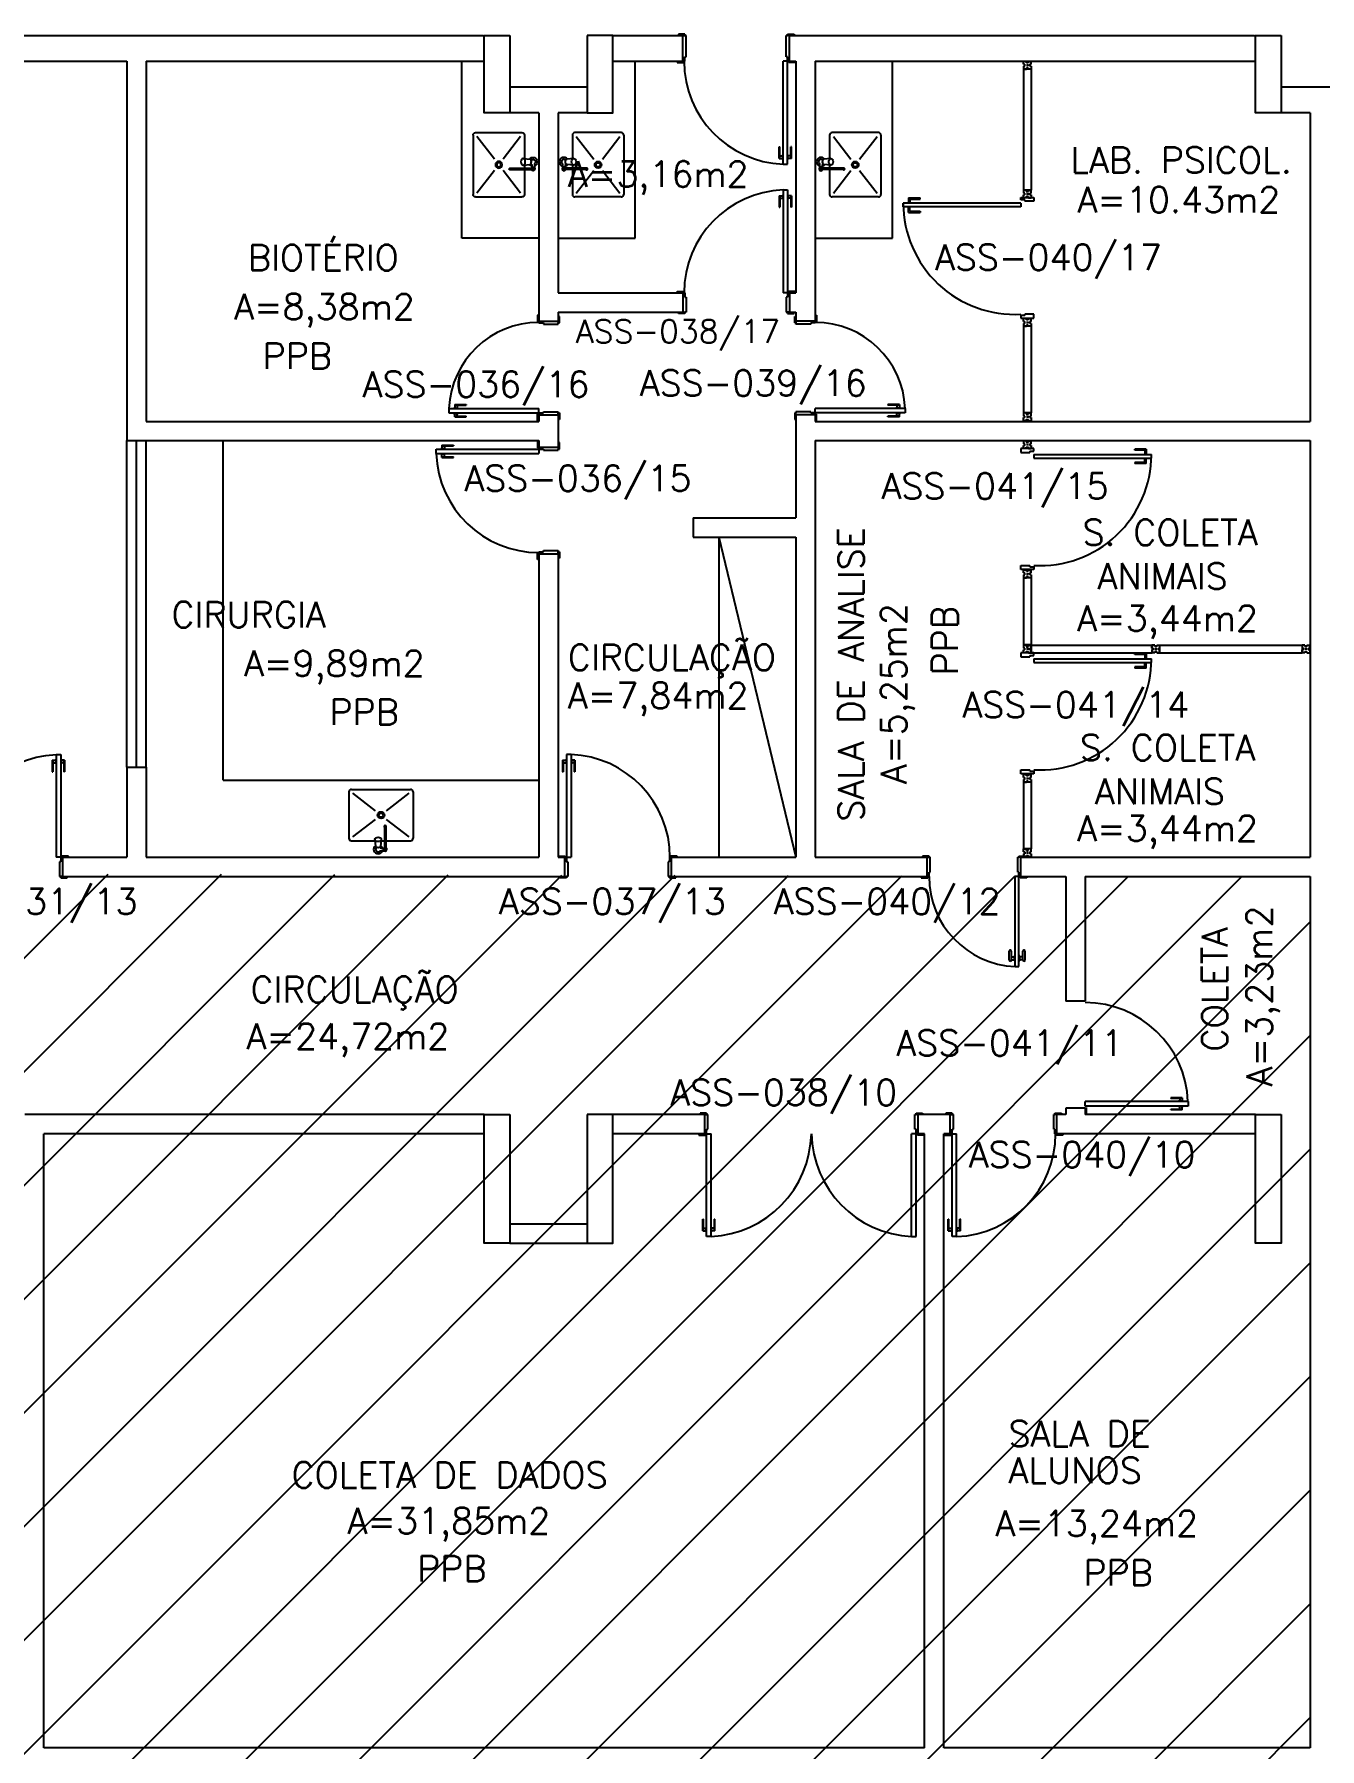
# Model space of a CAD drawing. Extents: x -248 to -11, y 347 to 447.
# Drawn here: x -202.17 to -192.17, y 366.13 to 379.46 of the extents above; entities that cross this region are included whole.
import ezdxf
from ezdxf.enums import TextEntityAlignment as Align

# ---------------------------------------------------------------- set-up
doc = ezdxf.new("R2010")
doc.units = 0
doc.header["$LTSCALE"] = 0.02
doc.header["$MEASUREMENT"] = 0
doc.layers.get('0').update_dxf_attribs({"linetype": 'CONTINUOUS'})
for name, color, linetype in [('1', 1, 'CONTINUOUS'), ('ALV', 2, 'CONTINUOUS'), ('AREA', 2, 'CONTINUOUS'), ('BANC', 2, 'CONTINUOUS'), ('DIV', 2, 'CONTINUOUS'), ('EQUIP', 1, 'CONTINUOUS'), ('ESQ', 1, 'CONTINUOUS'), ('ESTR', 3, 'CONTINUOUS'), ('MARCO', 2, 'CONTINUOUS'), ('MAÇANETA', 1, 'CONTINUOUS'), ('PORTA', 2, 'CONTINUOUS'), ('TEXT_CENTRO_CUSTO', 1, 'CONTINUOUS'), ('TEXTO', 2, 'CONTINUOUS'), ('TEXTO-ENDEREÇO', 2, 'CONTINUOUS'), ('USO', 2, 'CONTINUOUS')]:
    doc.layers.add(name, color=color, linetype=linetype)
doc.styles.add('UNB-100', font='simplex.shx', dxfattribs={"height": 0.2})
doc.styles.add('UNB-100-1', font='simplex.shx', dxfattribs={"height": 0.2})

# ---------------------------------------------------------------- blocks, each defined once
blk = doc.blocks.new('PILINT-SSS')
for points in [[(0.2, 0), (0.2, -0.6), (0, -0.6), (0, 0)], [(0.8, 0), (0.8, -0.6), (1, -0.6), (1, 0)], [(0.2, -8.39), (0.2, -9.39), (0, -9.39), (0, -8.39)], [(0.8, -8.39), (0.8, -9.39), (1, -9.39), (1, -8.39)]]:
    blk.add_lwpolyline(points, close=True)
blk = doc.blocks.new('DOOR-80-SSS')
at = {"layer": 'MAÇANETA'}
for p, q in [((-0.08, -0.755), (-0.08, -0.665)), ((-0.08, -0.665), (-0.075, -0.665)), ((-0.075, -0.755), (-0.075, -0.665)), ((0.01, -0.755), (0.01, -0.665)), ((0.015, -0.665), (0.01, -0.665)), ((0.015, -0.755), (0.015, -0.665)), ((-0.08, -0.755), (-0.053, -0.755)), ((-0.075, -0.735), (-0.053, -0.735)), ((-0.053, -0.728), (-0.05, -0.728)), ((-0.053, -0.763), (-0.053, -0.728)), ((-0.053, -0.763), (-0.05, -0.763)), ((-0.012, -0.728), (-0.015, -0.728)), ((-0.012, -0.763), (-0.015, -0.763)), ((-0.012, -0.763), (-0.012, -0.728)), ((0.01, -0.735), (-0.012, -0.735)), ((0.015, -0.755), (-0.012, -0.755))]:
    blk.add_line(p, q, dxfattribs=at)
at = {"layer": 'PORTA'}
for p, q in [((-0.05, -0.8), (-0.05, 0)), ((-0.015, 0), (-0.05, 0)), ((-0.015, -0.8), (-0.015, 0)), ((-0.05, -0.8), (-0.015, -0.8))]:
    blk.add_line(p, q, dxfattribs=at)
at = {"layer": 'PORTA', "color": 1}
blk.add_arc((-0.02, 0), 0.8, 180, 267.8509, dxfattribs=at)
blk = doc.blocks.new('MACANETA-SSS')
at = {"layer": 'MAÇANETA'}
for p, q in [((-0.077, 0.052), (-0.077, 0.12)), ((-0.059, 0.052), (-0.059, 0.12)), ((-0.059, 0.075), (-0.036, 0.075)), ((-0.059, 0.052), (-0.036, 0.052)), ((-0.036, 0.044), (-0.036, 0.084)), ((-0.036, 0.084), (-0.03, 0.084)), ((-0.036, 0.044), (-0.03, 0.044)), ((0.006, 0.084), (0, 0.084)), ((0.006, 0.044), (0, 0.044)), ((0.006, 0.044), (0.006, 0.084)), ((0.029, 0.075), (0.006, 0.075)), ((0.029, 0.052), (0.006, 0.052)), ((0.029, 0.052), (0.029, 0.12)), ((0.047, 0.052), (0.047, 0.12))]:
    blk.add_line(p, q, dxfattribs=at)
for centre, start, end in [((-0.068, 0.12), 90, 180), ((-0.068, 0.052), 180, 270), ((-0.068, 0.12), 0, 90), ((-0.068, 0.052), 270, 0), ((0.038, 0.12), 90, 180), ((0.038, 0.052), 180, 270), ((0.038, 0.12), 0, 90), ((0.038, 0.052), 270, 0)]:
    blk.add_arc(centre, 0.00874, start, end, dxfattribs=at)
blk = doc.blocks.new('DOOR-70-SSS')
at = {"layer": 'PORTA'}
for p, q in [((-0.045, -0.7), (-0.045, 0)), ((-0.015, 0), (-0.045, 0)), ((-0.015, -0.7), (-0.015, 0)), ((-0.045, -0.7), (-0.015, -0.7))]:
    blk.add_line(p, q, dxfattribs=at)
at = {"layer": 'PORTA', "color": 1}
blk.add_arc((-0.015, 0), 0.7, 180, 267.5437, dxfattribs=at)
at = {"layer": 'PORTA'}
blk.add_blockref('MACANETA-SSS', (-0.015, -0.7), dxfattribs=at)
blk = doc.blocks.new('DIV-SSS')
for p, q in [((-0.005, 0), (0.005, 0)), ((0, 0.005), (0, -0.005)), ((-0.03, -0.03), (-0.03, -0.97)), ((0.03, -0.03), (-0.03, -0.03)), ((-0.03, -0.03), (-0.009, -0.03)), ((-0.009, -0.03), (-0.027, -0.03)), ((-0.006, -0.02), (0.006, -0.02)), ((-0.006, -0.02), (-0.006, -0.03)), ((-0.005, -0.022), (0.005, -0.022)), ((-0.005, -0.022), (-0.005, -0.029)), ((0.005, -0.029), (-0.005, -0.029)), ((0.005, -0.03), (-0.005, -0.03)), ((0.005, -0.022), (0.005, -0.029)), ((0.006, -0.02), (0.006, -0.03)), ((0.03, -0.03), (0.03, -0.97)), ((0.03, -0.97), (-0.03, -0.97)), ((0.007, -0.999), (-0.007, -0.999)), ((-0.006, -0.98), (-0.006, -0.97)), ((-0.006, -0.98), (0.006, -0.98)), ((0.005, -0.97), (-0.005, -0.97)), ((0, -0.991), (0, -1.006)), ((0.006, -0.98), (0.006, -0.97))]:
    blk.add_line(p, q)
blk = doc.blocks.new('MTT-SSS')
for p, q in [((-0.008, 0.03), (-0.03, 0.03)), ((-0.03, 0.03), (-0.03, 0.006)), ((-0.0185, 0.006), (-0.03, 0.006)), ((-0.0185, -0.006), (-0.0185, 0.006)), ((-0.008, 0.03), (-0.008, 0.02)), ((-0.008, 0.02), (0.008, 0.02)), ((-0.0051, 0), (0.0051, 0)), ((0, -0.0051), (0, 0.0051)), ((0.008, 0.03), (0.03, 0.03)), ((0.008, 0.03), (0.008, 0.02)), ((0.0205, -0.006), (0.0205, 0.006)), ((0.0205, 0.006), (0.03, 0.006)), ((0.03, 0.006), (0.03, 0.03)), ((-0.03, -0.03), (-0.03, -0.006)), ((-0.0185, -0.006), (-0.03, -0.006)), ((-0.008, -0.03), (-0.03, -0.03)), ((-0.008, -0.02), (0.008, -0.02)), ((-0.008, -0.03), (-0.008, -0.02)), ((0.008, -0.03), (0.008, -0.02)), ((0.008, -0.03), (0.03, -0.03)), ((0.0205, -0.006), (0.03, -0.006)), ((0.03, -0.006), (0.03, -0.03))]:
    blk.add_line(p, q)
blk = doc.blocks.new('PDV2E-SSS')
at = {"layer": 'DIV'}
for p, q in [((0.076, 0.05), (0.076, 0.965)), ((0.106, 0.965), (0.076, 0.965)), ((0.106, 0.05), (0.106, 0.965)), ((0.034, 0.925), (0.034, 0.835)), ((0.034, 0.925), (0.074, 0.925)), ((0.044, 0.835), (0.034, 0.835)), ((0.044, 0.915), (0.044, 0.835)), ((0.044, 0.915), (0.074, 0.915)), ((0.148, 0.925), (0.108, 0.925)), ((0.138, 0.915), (0.108, 0.915)), ((0.138, 0.915), (0.138, 0.835)), ((0.138, 0.835), (0.148, 0.835)), ((0.148, 0.925), (0.148, 0.835)), ((0.031, 0.05), (0.031, -0.05)), ((0.051, 0.05), (0.031, 0.05)), ((0.051, 0.02), (0.051, 0.05)), ((0.051, 0.02), (0.061, 0.02)), ((0.061, -0.05), (0.061, 0.02)), ((0.076, 0.05), (0.106, 0.05)), ((0.95, 0.02), (0.94, 0.02)), ((0.94, -0.05), (0.94, 0.02)), ((0.95, 0.02), (0.95, 0.05)), ((0.95, 0.05), (0.97, 0.05)), ((0.97, 0.05), (0.97, 0.035)), ((0.97, 0.035), (0.97, -0.035)), ((0.031, -0.05), (0.061, -0.05)), ((0.97, -0.05), (0.94, -0.05)), ((0.97, -0.035), (0.97, -0.05))]:
    blk.add_line(p, q, dxfattribs=at)
at = {"layer": 'DIV', "color": 1}
blk.add_arc((0.076, 0.1), 0.865, 356.6786, 90, dxfattribs=at)
blk = doc.blocks.new('PDV2D-SSS')
for p, q in [((-0.106, 0.965), (-0.076, 0.965)), ((-0.106, 0.05), (-0.106, 0.965)), ((-0.076, 0.05), (-0.076, 0.965)), ((-0.148, 0.925), (-0.108, 0.925)), ((-0.148, 0.925), (-0.148, 0.835)), ((-0.138, 0.835), (-0.148, 0.835)), ((-0.138, 0.915), (-0.108, 0.915)), ((-0.138, 0.915), (-0.138, 0.835)), ((-0.034, 0.925), (-0.074, 0.925)), ((-0.044, 0.915), (-0.074, 0.915)), ((-0.044, 0.915), (-0.044, 0.835)), ((-0.044, 0.835), (-0.034, 0.835)), ((-0.034, 0.925), (-0.034, 0.835)), ((-0.95, 0.05), (-0.97, 0.05)), ((-0.97, 0.05), (-0.97, 0.035)), ((-0.97, 0.035), (-0.97, -0.035)), ((-0.95, 0.02), (-0.95, 0.05)), ((-0.95, 0.02), (-0.94, 0.02)), ((-0.94, -0.05), (-0.94, 0.02)), ((-0.076, 0.05), (-0.106, 0.05)), ((-0.051, 0.02), (-0.061, 0.02)), ((-0.061, -0.05), (-0.061, 0.02)), ((-0.051, 0.05), (-0.031, 0.05)), ((-0.051, 0.02), (-0.051, 0.05)), ((-0.031, 0.05), (-0.031, -0.05)), ((-0.97, -0.035), (-0.97, -0.05)), ((-0.97, -0.05), (-0.94, -0.05)), ((-0.031, -0.05), (-0.061, -0.05))]:
    blk.add_line(p, q)
at = {"color": 1}
blk.add_arc((-0.076, 0.1), 0.865, 90, 183.3214, dxfattribs=at)
blk = doc.blocks.new('DIVMT-SSS')
for p, q in [((-0.03, 0.008), (-0.03, 0.03)), ((-0.006, 0.03), (-0.03, 0.03)), ((-0.03, 0.008), (-0.02, 0.008)), ((-0.02, -0.008), (-0.02, 0.008)), ((-0.006, 0.02), (-0.006, 0.03)), ((0.006, 0.02), (-0.006, 0.02)), ((-0.005, 0), (0.005, 0)), ((0.005, 0), (-0.005, 0)), ((0, 0.005), (0, -0.005)), ((0, -0.005), (0, 0.005)), ((0.006, 0.03), (0.03, 0.03)), ((0.006, 0.02), (0.006, 0.03)), ((0.03, 0.008), (0.02, 0.008)), ((0.02, -0.008), (0.02, 0.008)), ((0.03, 0.008), (0.03, 0.03)), ((-0.03, -0.008), (-0.03, -0.03)), ((-0.03, -0.008), (-0.02, -0.008)), ((-0.03, -0.03), (-0.03, -0.97)), ((-0.03, -0.03), (-0.009, -0.03)), ((0.03, -0.03), (-0.03, -0.03)), ((-0.03, -0.03), (-0.006, -0.03)), ((-0.009, -0.03), (-0.027, -0.03)), ((-0.006, -0.02), (-0.006, -0.03)), ((-0.006, -0.02), (0.006, -0.02)), ((-0.006, -0.02), (-0.006, -0.03)), ((0.006, -0.02), (-0.006, -0.02)), ((0.005, -0.03), (-0.005, -0.03)), ((0.006, -0.02), (0.006, -0.03)), ((0.006, -0.02), (0.006, -0.03)), ((0.03, -0.03), (0.006, -0.03)), ((0.03, -0.008), (0.02, -0.008)), ((0.03, -0.008), (0.03, -0.03)), ((0.03, -0.03), (0.03, -0.97)), ((0.03, -0.97), (-0.03, -0.97)), ((-0.006, -0.98), (-0.006, -0.97)), ((-0.006, -0.98), (0.006, -0.98)), ((0.006, -1.001), (-0.006, -1.001)), ((0.005, -0.97), (-0.005, -0.97)), ((0, -0.994), (0, -1.007)), ((0, -1.02), (0, -1.021)), ((0.006, -0.98), (0.006, -0.97))]:
    blk.add_line(p, q)
blk = doc.blocks.new('INOXA1-P-SSS')
for p, q in [((0.12, 0.23), (0.12, 0.047)), ((0.22, 0.25), (0.14, 0.25)), ((0.15, 0.22), (0.287, 0.043)), ((0.5, 0.25), (0.22, 0.25)), ((0.353, 0.043), (0.49, 0.22)), ((0.52, 0.23), (0.52, -0.23)), ((0.043, 0.008), (0.043, -0.022)), ((0.062, 0.04), (0.071, 0.04)), ((0.131, 0.048), (0.076, 0.043)), ((0.131, -0.002), (0.076, 0.003)), ((0.22, -0.027), (0.054, -0.027)), ((0.22, -0.037), (0.054, -0.037)), ((0.063, -0.003), (0.063, -0.021)), ((0.12, -0.001), (0.12, -0.027)), ((0.12, -0.037), (0.12, -0.23)), ((0.15, -0.22), (0.287, -0.043)), ((0.231, -0.027), (0.22, -0.027)), ((0.231, -0.037), (0.22, -0.037)), ((0.353, -0.043), (0.49, -0.22)), ((0.22, -0.25), (0.14, -0.25)), ((0.5, -0.25), (0.22, -0.25))]:
    blk.add_line(p, q)
blk.add_lwpolyline([(0.076, 0.003), (0.072, 0.004), (0.069, 0.009), (0.067, 0.015), (0.066, 0.023), (0.067, 0.031), (0.069, 0.037), (0.072, 0.042), (0.076, 0.043)])
blk.add_lwpolyline([(0.131, 0.048), (0.137, 0.046), (0.143, 0.041), (0.147, 0.033), (0.148, 0.023), (0.147, 0.013), (0.143, 0.006), (0.137, 0), (0.131, -0.002), (0.125, 0), (0.119, 0.006), (0.115, 0.013), (0.114, 0.023), (0.115, 0.033), (0.119, 0.041), (0.125, 0.046)], close=True)
for radius in [0.0266, 0.0163]:
    blk.add_circle((0.32, 0), radius)
for centre, radius, start, end in [((0.14, 0.23), 0.02, 90, 180), ((0.5, 0.23), 0.02, 360, 90), ((0.054, 0.023), 0.0349, 36.1705, 252.2568), ((0.054, 0.023), 0.0189, 62.7367, 235.7375), ((0.073, -0.003), 0.01, 102.8285, 180), ((0.054, 0.023), 0.0349, 285.5373, 323.9987), ((0.054, -0.032), 0.0145, 20.161, 339.839), ((0.054, -0.032), 0.005, 90.0037, 269.9963), ((0.231, -0.032), 0.00738, 222.6559, 137.3441), ((0.231, -0.032), 0.005, 269.9935, 90.0065), ((0.14, -0.23), 0.02, 180, 270), ((0.5, -0.23), 0.02, 270, 360)]:
    blk.add_arc(centre, radius, start, end)

msp = doc.modelspace()

# ---------------------------------------------------------------- hatches: boundary and pattern name
at = {"layer": '1'}
h = msp.add_hatch(dxfattribs=at)
h.set_pattern_fill('ANSI31', color=256, scale=5, angle=180, style=0)
h.paths.add_polyline_path([(-216.066, 372.963), (-216.066, 379.253), (-234.066, 379.253), (-234.066, 361.063), (-192.241, 361.063), (-192.241, 371.063), (-192.241, 372.913)])

# ---------------------------------------------------------------- linework, layer by layer
at = {"layer": 'ALV'}
for p, q in [((-203.666, 379.453), (-198.675, 379.453)), ((-197.666, 379.453), (-197.121, 379.453)), ((-197.121, 379.253), (-197.121, 379.453)), ((-196.291, 379.453), (-192.675, 379.453)), ((-196.291, 379.253), (-196.291, 379.453)), ((-203.666, 379.253), (-201.446, 379.253)), ((-201.446, 379.253), (-201.446, 376.303)), ((-201.296, 379.253), (-201.296, 376.453)), ((-201.296, 379.253), (-198.675, 379.253)), ((-197.666, 379.253), (-197.121, 379.253)), ((-196.291, 379.253), (-196.241, 379.253)), ((-196.291, 379.253), (-196.241, 379.253)), ((-196.241, 379.253), (-196.241, 377.453)), ((-196.091, 379.253), (-192.675, 379.253)), ((-196.091, 379.253), (-196.091, 377.233)), ((-197.866, 379.053), (-198.466, 379.053)), ((-191.866, 379.053), (-192.466, 379.053)), ((-198.241, 378.853), (-198.466, 378.853)), ((-198.241, 378.853), (-198.241, 377.233)), ((-198.091, 378.853), (-198.091, 377.453)), ((-197.866, 378.853), (-198.091, 378.853)), ((-192.241, 378.853), (-192.466, 378.853)), ((-192.241, 378.853), (-192.241, 376.453)), ((-198.091, 377.453), (-197.121, 377.453)), ((-197.121, 377.453), (-197.121, 377.303)), ((-196.291, 377.453), (-196.291, 377.303)), ((-196.291, 377.453), (-196.241, 377.453)), ((-198.091, 377.303), (-198.091, 377.233)), ((-198.091, 377.303), (-197.121, 377.303)), ((-196.291, 377.303), (-196.241, 377.303)), ((-196.241, 377.303), (-196.241, 377.233)), ((-198.241, 377.233), (-198.091, 377.233)), ((-196.091, 377.233), (-196.241, 377.233)), ((-198.241, 376.503), (-198.241, 376.453)), ((-198.241, 376.503), (-198.091, 376.503)), ((-198.091, 376.503), (-198.091, 376.253)), ((-196.241, 376.503), (-196.241, 375.703)), ((-196.091, 376.503), (-196.241, 376.503)), ((-196.091, 376.503), (-196.091, 376.453)), ((-201.296, 376.453), (-198.241, 376.453)), ((-196.091, 376.453), (-192.241, 376.453)), ((-201.446, 376.303), (-198.241, 376.303)), ((-198.241, 376.303), (-198.241, 376.253)), ((-198.241, 376.253), (-198.091, 376.253)), ((-196.091, 376.303), (-196.091, 373.063)), ((-196.091, 376.303), (-192.241, 376.303)), ((-192.241, 376.303), (-192.241, 373.063)), ((-197.041, 375.703), (-197.041, 375.553)), ((-197.041, 375.703), (-196.241, 375.703)), ((-197.041, 375.553), (-196.241, 375.553)), ((-196.841, 375.553), (-196.841, 373.063)), ((-196.841, 375.553), (-196.241, 373.063)), ((-196.241, 375.553), (-196.241, 373.063)), ((-198.241, 375.423), (-198.241, 373.063)), ((-198.241, 375.423), (-198.091, 375.423)), ((-198.091, 375.423), (-198.091, 373.063)), ((-201.446, 373.763), (-201.296, 373.763)), ((-201.446, 373.763), (-201.446, 373.063)), ((-201.296, 373.763), (-201.296, 373.063)), ((-201.946, 373.063), (-201.446, 373.063)), ((-201.946, 373.063), (-201.946, 372.913)), ((-201.296, 373.063), (-198.241, 373.063)), ((-198.091, 373.063), (-198.041, 373.063)), ((-198.041, 373.063), (-198.041, 372.913)), ((-197.211, 373.063), (-196.241, 373.063)), ((-197.211, 373.063), (-197.211, 372.913)), ((-196.091, 373.063), (-195.221, 373.063)), ((-195.221, 372.913), (-195.221, 373.063)), ((-194.491, 373.063), (-192.241, 373.063)), ((-194.491, 372.913), (-194.491, 373.063)), ((-201.946, 372.913), (-198.041, 372.913)), ((-197.211, 372.913), (-195.221, 372.913)), ((-194.491, 372.913), (-194.141, 372.913)), ((-194.141, 372.913), (-194.141, 371.943)), ((-193.991, 372.913), (-192.241, 372.913)), ((-193.991, 372.913), (-193.991, 371.943)), ((-192.241, 372.913), (-192.241, 366.138)), ((-193.991, 371.943), (-194.141, 371.943)), ((-198.666, 371.063), (-202.241, 371.063)), ((-196.951, 371.063), (-197.666, 371.063)), ((-196.951, 370.913), (-196.951, 371.063)), ((-195.291, 370.913), (-195.291, 371.063)), ((-195.041, 371.063), (-195.291, 371.063)), ((-195.041, 370.913), (-195.041, 371.063)), ((-194.141, 371.063), (-194.211, 371.063)), ((-194.211, 370.913), (-194.211, 371.063)), ((-194.141, 371.113), (-194.141, 371.063)), ((-193.991, 371.113), (-194.141, 371.113)), ((-193.991, 371.113), (-193.991, 371.063)), ((-192.666, 371.063), (-193.991, 371.063)), ((-202.091, 366.138), (-202.091, 370.913)), ((-198.666, 370.913), (-202.091, 370.913)), ((-196.951, 370.913), (-197.666, 370.913)), ((-195.241, 370.913), (-195.291, 370.913)), ((-195.241, 366.138), (-195.241, 370.913)), ((-195.091, 366.138), (-195.091, 370.913)), ((-195.041, 370.913), (-195.091, 370.913)), ((-192.666, 370.913), (-194.211, 370.913)), ((-198.466, 370.213), (-197.866, 370.213)), ((-198.466, 370.063), (-197.866, 370.063)), ((-195.241, 366.138), (-202.091, 366.138)), ((-192.241, 366.138), (-195.091, 366.138))]:
    msp.add_line(p, q, dxfattribs=at)
at = {"layer": 'BANC'}
for p, q in [((-198.841, 377.878), (-198.841, 379.253)), ((-197.491, 377.878), (-197.491, 379.253)), ((-195.491, 377.878), (-195.491, 379.253)), ((-198.241, 377.878), (-198.841, 377.878)), ((-198.091, 377.878), (-197.491, 377.878)), ((-196.091, 377.878), (-195.491, 377.878)), ((-200.696, 373.663), (-200.696, 376.303)), ((-200.696, 373.663), (-198.241, 373.663))]:
    msp.add_line(p, q, dxfattribs=at)
at = {"layer": 'DIV'}
for p, q in [((-194.447, 377.252), (-194.471, 377.252)), ((-194.471, 377.23), (-194.471, 377.252)), ((-194.471, 377.23), (-194.461, 377.23)), ((-194.471, 377.214), (-194.461, 377.214)), ((-194.471, 377.214), (-194.471, 377.192)), ((-194.471, 377.192), (-194.447, 377.192)), ((-194.411, 377.192), (-194.471, 377.192)), ((-194.471, 377.192), (-194.45, 377.192)), ((-194.471, 377.192), (-194.471, 376.519)), ((-194.45, 377.192), (-194.468, 377.192)), ((-194.461, 377.214), (-194.461, 377.23)), ((-194.447, 377.242), (-194.447, 377.252)), ((-194.435, 377.242), (-194.447, 377.242)), ((-194.436, 377.222), (-194.447, 377.222)), ((-194.447, 377.222), (-194.436, 377.222)), ((-194.435, 377.201), (-194.447, 377.201)), ((-194.447, 377.201), (-194.447, 377.192)), ((-194.447, 377.201), (-194.435, 377.201)), ((-194.447, 377.201), (-194.447, 377.192)), ((-194.436, 377.192), (-194.446, 377.192)), ((-194.441, 377.217), (-194.441, 377.227)), ((-194.441, 377.227), (-194.441, 377.217)), ((-194.435, 377.242), (-194.435, 377.252)), ((-194.435, 377.252), (-194.411, 377.252)), ((-194.435, 377.201), (-194.435, 377.192)), ((-194.435, 377.201), (-194.435, 377.192)), ((-194.411, 377.192), (-194.435, 377.192)), ((-194.421, 377.214), (-194.421, 377.23)), ((-194.411, 377.23), (-194.421, 377.23)), ((-194.411, 377.214), (-194.421, 377.214)), ((-194.411, 377.23), (-194.411, 377.252)), ((-194.411, 377.214), (-194.411, 377.192)), ((-194.411, 377.192), (-194.411, 376.519)), ((-194.411, 376.519), (-194.471, 376.519)), ((-194.447, 376.509), (-194.447, 376.519)), ((-194.447, 376.509), (-194.435, 376.509)), ((-194.436, 376.519), (-194.446, 376.519)), ((-194.435, 376.509), (-194.435, 376.519)), ((-194.435, 376.488), (-194.448, 376.488)), ((-194.441, 376.495), (-194.441, 376.481)), ((-194.441, 376.469), (-194.441, 376.468)), ((-194.447, 375.297), (-194.471, 375.297)), ((-194.471, 375.275), (-194.471, 375.297)), ((-194.447, 375.288), (-194.447, 375.297)), ((-194.435, 375.288), (-194.435, 375.297)), ((-194.435, 375.297), (-194.411, 375.297)), ((-194.411, 375.275), (-194.411, 375.297)), ((-194.471, 375.275), (-194.461, 375.275)), ((-194.471, 375.259), (-194.461, 375.259)), ((-194.471, 375.259), (-194.471, 375.237)), ((-194.471, 375.237), (-194.471, 374.714)), ((-194.471, 375.237), (-194.447, 375.237)), ((-194.411, 375.237), (-194.471, 375.237)), ((-194.471, 375.237), (-194.45, 375.237)), ((-194.45, 375.237), (-194.468, 375.237)), ((-194.461, 375.259), (-194.461, 375.275)), ((-194.435, 375.288), (-194.447, 375.288)), ((-194.436, 375.267), (-194.447, 375.267)), ((-194.447, 375.267), (-194.436, 375.267)), ((-194.435, 375.247), (-194.447, 375.247)), ((-194.447, 375.247), (-194.447, 375.237)), ((-194.447, 375.247), (-194.435, 375.247)), ((-194.447, 375.247), (-194.447, 375.237)), ((-194.436, 375.237), (-194.446, 375.237)), ((-194.441, 375.262), (-194.441, 375.272)), ((-194.441, 375.272), (-194.441, 375.262)), ((-194.435, 375.247), (-194.435, 375.237)), ((-194.435, 375.247), (-194.435, 375.237)), ((-194.411, 375.237), (-194.435, 375.237)), ((-194.421, 375.259), (-194.421, 375.275)), ((-194.411, 375.275), (-194.421, 375.275)), ((-194.411, 375.259), (-194.421, 375.259)), ((-194.411, 375.259), (-194.411, 375.237)), ((-194.411, 375.237), (-194.411, 374.714)), ((-194.411, 374.714), (-194.471, 374.714)), ((-194.435, 374.683), (-194.448, 374.683)), ((-194.447, 374.704), (-194.447, 374.714)), ((-194.447, 374.704), (-194.435, 374.704)), ((-194.436, 374.714), (-194.446, 374.714)), ((-194.441, 374.69), (-194.441, 374.676)), ((-194.441, 374.664), (-194.441, 374.663)), ((-194.435, 374.704), (-194.435, 374.714)), ((-193.45, 374.713), (-193.472, 374.713)), ((-193.472, 374.689), (-193.472, 374.713)), ((-193.463, 374.689), (-193.472, 374.689)), ((-193.463, 374.677), (-193.472, 374.677)), ((-193.472, 374.677), (-193.472, 374.653)), ((-193.45, 374.653), (-193.472, 374.653)), ((-193.463, 374.689), (-193.463, 374.677)), ((-193.45, 374.713), (-193.45, 374.703)), ((-193.434, 374.703), (-193.45, 374.703)), ((-193.434, 374.663), (-193.45, 374.663)), ((-193.45, 374.653), (-193.45, 374.663)), ((-193.437, 374.683), (-193.447, 374.683)), ((-193.447, 374.683), (-193.437, 374.683)), ((-193.442, 374.688), (-193.442, 374.678)), ((-193.442, 374.678), (-193.442, 374.688)), ((-193.434, 374.713), (-193.434, 374.703)), ((-193.434, 374.713), (-193.412, 374.713)), ((-193.434, 374.653), (-193.434, 374.663)), ((-193.434, 374.653), (-193.412, 374.653)), ((-193.422, 374.689), (-193.422, 374.677)), ((-193.422, 374.689), (-193.412, 374.689)), ((-193.422, 374.677), (-193.422, 374.689)), ((-193.422, 374.689), (-193.412, 374.689)), ((-193.422, 374.677), (-193.412, 374.677)), ((-193.422, 374.677), (-193.412, 374.677)), ((-193.412, 374.713), (-192.304, 374.713)), ((-193.412, 374.713), (-193.412, 374.689)), ((-193.412, 374.713), (-193.412, 374.653)), ((-193.412, 374.688), (-193.412, 374.678)), ((-193.412, 374.653), (-193.412, 374.677)), ((-193.412, 374.674), (-193.412, 374.656)), ((-193.412, 374.653), (-193.412, 374.674)), ((-193.412, 374.653), (-192.304, 374.653)), ((-192.304, 374.713), (-192.304, 374.653)), ((-192.295, 374.689), (-192.304, 374.689)), ((-192.304, 374.688), (-192.304, 374.678)), ((-192.295, 374.677), (-192.304, 374.677)), ((-192.295, 374.677), (-192.295, 374.689)), ((-192.281, 374.683), (-192.267, 374.683)), ((-192.274, 374.689), (-192.274, 374.677)), ((-192.255, 374.683), (-192.253, 374.683)), ((-194.447, 373.706), (-194.471, 373.706)), ((-194.471, 373.684), (-194.471, 373.706)), ((-194.447, 373.696), (-194.447, 373.706)), ((-194.435, 373.696), (-194.447, 373.696)), ((-194.435, 373.696), (-194.435, 373.706)), ((-194.435, 373.706), (-194.411, 373.706)), ((-194.411, 373.684), (-194.411, 373.706)), ((-194.471, 373.684), (-194.461, 373.684)), ((-194.471, 373.668), (-194.461, 373.668)), ((-194.471, 373.668), (-194.471, 373.646)), ((-194.471, 373.646), (-194.447, 373.646)), ((-194.411, 373.646), (-194.471, 373.646)), ((-194.471, 373.646), (-194.45, 373.646)), ((-194.471, 373.646), (-194.471, 373.128)), ((-194.45, 373.646), (-194.468, 373.646)), ((-194.461, 373.668), (-194.461, 373.684)), ((-194.436, 373.676), (-194.447, 373.676)), ((-194.447, 373.676), (-194.436, 373.676)), ((-194.435, 373.655), (-194.447, 373.655)), ((-194.447, 373.655), (-194.447, 373.646)), ((-194.447, 373.655), (-194.435, 373.655)), ((-194.447, 373.655), (-194.447, 373.646)), ((-194.436, 373.646), (-194.446, 373.646)), ((-194.441, 373.671), (-194.441, 373.681)), ((-194.441, 373.681), (-194.441, 373.671)), ((-194.435, 373.655), (-194.435, 373.646)), ((-194.435, 373.655), (-194.435, 373.646)), ((-194.411, 373.646), (-194.435, 373.646)), ((-194.421, 373.668), (-194.421, 373.684)), ((-194.411, 373.684), (-194.421, 373.684)), ((-194.411, 373.668), (-194.421, 373.668)), ((-194.411, 373.668), (-194.411, 373.646)), ((-194.411, 373.646), (-194.411, 373.128)), ((-194.411, 373.128), (-194.471, 373.128)), ((-194.435, 373.098), (-194.448, 373.098)), ((-194.447, 373.119), (-194.447, 373.128)), ((-194.447, 373.119), (-194.435, 373.119)), ((-194.436, 373.128), (-194.446, 373.128)), ((-194.441, 373.105), (-194.441, 373.091)), ((-194.441, 373.079), (-194.441, 373.077)), ((-194.435, 373.119), (-194.435, 373.128))]:
    msp.add_line(p, q, dxfattribs=at)
at = {"layer": 'ESQ'}
for p, q in [((-201.446, 373.763), (-201.446, 376.303)), ((-201.371, 373.763), (-201.371, 376.303)), ((-201.296, 373.763), (-201.296, 376.303))]:
    msp.add_line(p, q, dxfattribs=at)
at = {"layer": 'MARCO'}
for p, q in [((-197.106, 379.463), (-197.156, 379.463)), ((-197.156, 379.463), (-197.156, 379.453)), ((-197.121, 379.453), (-197.106, 379.453)), ((-197.106, 379.453), (-197.106, 379.463)), ((-197.096, 379.453), (-197.106, 379.453)), ((-197.096, 379.288), (-197.096, 379.453)), ((-196.316, 379.453), (-196.306, 379.453)), ((-196.316, 379.288), (-196.316, 379.453)), ((-196.306, 379.453), (-196.306, 379.463)), ((-196.306, 379.463), (-196.256, 379.463)), ((-196.291, 379.453), (-196.306, 379.453)), ((-196.291, 379.453), (-196.241, 379.453)), ((-196.256, 379.463), (-196.256, 379.453)), ((-197.166, 379.253), (-197.166, 379.243)), ((-197.166, 379.243), (-197.116, 379.243)), ((-197.121, 379.253), (-197.116, 379.253)), ((-197.116, 379.243), (-197.116, 379.253)), ((-197.116, 379.253), (-197.106, 379.253)), ((-197.106, 379.253), (-197.106, 379.288)), ((-197.106, 379.288), (-197.096, 379.288)), ((-196.306, 379.288), (-196.316, 379.288)), ((-196.306, 379.253), (-196.306, 379.288)), ((-196.296, 379.253), (-196.306, 379.253)), ((-196.296, 379.243), (-196.296, 379.253)), ((-196.291, 379.253), (-196.296, 379.253)), ((-196.246, 379.243), (-196.296, 379.243)), ((-196.246, 379.253), (-196.246, 379.243)), ((-197.166, 377.463), (-197.116, 377.463)), ((-197.166, 377.453), (-197.166, 377.463)), ((-197.121, 377.453), (-197.116, 377.453)), ((-197.116, 377.463), (-197.116, 377.453)), ((-197.116, 377.453), (-197.106, 377.453)), ((-197.106, 377.453), (-197.106, 377.418)), ((-196.306, 377.453), (-196.306, 377.418)), ((-196.296, 377.453), (-196.306, 377.453)), ((-196.296, 377.463), (-196.296, 377.453)), ((-196.246, 377.463), (-196.296, 377.463)), ((-196.291, 377.453), (-196.296, 377.453)), ((-196.246, 377.453), (-196.246, 377.463)), ((-197.156, 377.293), (-197.156, 377.303)), ((-197.121, 377.303), (-197.106, 377.303)), ((-197.106, 377.418), (-197.096, 377.418)), ((-197.106, 377.303), (-197.106, 377.293)), ((-197.096, 377.303), (-197.106, 377.303)), ((-197.096, 377.418), (-197.096, 377.303)), ((-196.316, 377.418), (-196.316, 377.303)), ((-196.306, 377.418), (-196.316, 377.418)), ((-196.316, 377.303), (-196.306, 377.303)), ((-196.291, 377.303), (-196.306, 377.303)), ((-196.306, 377.303), (-196.306, 377.293)), ((-196.256, 377.293), (-196.256, 377.303)), ((-198.251, 377.278), (-198.251, 377.228)), ((-198.241, 377.278), (-198.251, 377.278)), ((-198.251, 377.228), (-198.241, 377.228)), ((-198.241, 377.233), (-198.241, 377.228)), ((-198.241, 377.228), (-198.241, 377.218)), ((-198.241, 377.218), (-198.206, 377.218)), ((-198.206, 377.218), (-198.206, 377.208)), ((-198.206, 377.208), (-198.091, 377.208)), ((-198.081, 377.268), (-198.091, 377.268)), ((-198.091, 377.233), (-198.091, 377.218)), ((-198.091, 377.218), (-198.081, 377.218)), ((-198.091, 377.208), (-198.091, 377.218)), ((-198.081, 377.218), (-198.081, 377.268)), ((-197.106, 377.293), (-197.156, 377.293)), ((-196.306, 377.293), (-196.256, 377.293)), ((-196.251, 377.268), (-196.241, 377.268)), ((-196.251, 377.218), (-196.251, 377.268)), ((-196.241, 377.218), (-196.251, 377.218)), ((-196.241, 377.233), (-196.241, 377.218)), ((-196.241, 377.208), (-196.241, 377.218)), ((-196.126, 377.208), (-196.241, 377.208)), ((-196.126, 377.218), (-196.126, 377.208)), ((-196.091, 377.218), (-196.126, 377.218)), ((-196.091, 377.278), (-196.081, 377.278)), ((-196.091, 377.233), (-196.091, 377.228)), ((-196.091, 377.228), (-196.091, 377.218)), ((-196.081, 377.228), (-196.091, 377.228)), ((-196.081, 377.278), (-196.081, 377.228)), ((-198.251, 376.508), (-198.241, 376.508)), ((-198.251, 376.458), (-198.251, 376.508)), ((-198.241, 376.518), (-198.206, 376.518)), ((-198.241, 376.508), (-198.241, 376.518)), ((-198.241, 376.503), (-198.241, 376.508)), ((-198.206, 376.528), (-198.091, 376.528)), ((-198.206, 376.518), (-198.206, 376.528)), ((-198.091, 376.528), (-198.091, 376.518)), ((-198.091, 376.503), (-198.091, 376.518)), ((-198.091, 376.518), (-198.081, 376.518)), ((-198.081, 376.518), (-198.081, 376.468)), ((-196.251, 376.518), (-196.251, 376.468)), ((-196.241, 376.518), (-196.251, 376.518)), ((-196.241, 376.528), (-196.241, 376.518)), ((-196.126, 376.528), (-196.241, 376.528)), ((-196.241, 376.503), (-196.241, 376.518)), ((-196.126, 376.518), (-196.126, 376.528)), ((-196.091, 376.518), (-196.126, 376.518)), ((-196.091, 376.508), (-196.091, 376.518)), ((-196.091, 376.503), (-196.091, 376.508)), ((-196.081, 376.508), (-196.091, 376.508)), ((-196.081, 376.458), (-196.081, 376.508)), ((-198.241, 376.458), (-198.251, 376.458)), ((-198.081, 376.468), (-198.091, 376.468)), ((-196.251, 376.468), (-196.241, 376.468)), ((-196.091, 376.458), (-196.081, 376.458)), ((-198.251, 376.298), (-198.251, 376.248)), ((-198.241, 376.298), (-198.251, 376.298)), ((-198.251, 376.248), (-198.241, 376.248)), ((-198.241, 376.253), (-198.241, 376.248)), ((-198.241, 376.248), (-198.241, 376.238)), ((-198.241, 376.238), (-198.206, 376.238)), ((-198.206, 376.238), (-198.206, 376.228)), ((-198.081, 376.288), (-198.091, 376.288)), ((-198.091, 376.253), (-198.091, 376.238)), ((-198.091, 376.238), (-198.081, 376.238)), ((-198.091, 376.228), (-198.091, 376.238)), ((-198.081, 376.238), (-198.081, 376.288)), ((-198.206, 376.228), (-198.091, 376.228)), ((-198.241, 375.438), (-198.206, 375.438)), ((-198.241, 375.428), (-198.241, 375.438)), ((-198.206, 375.448), (-198.091, 375.448)), ((-198.206, 375.438), (-198.206, 375.448)), ((-198.091, 375.448), (-198.091, 375.438)), ((-198.091, 375.423), (-198.091, 375.438)), ((-198.091, 375.438), (-198.081, 375.438)), ((-198.081, 375.438), (-198.081, 375.388)), ((-198.251, 375.428), (-198.241, 375.428)), ((-198.251, 375.378), (-198.251, 375.428)), ((-198.241, 375.378), (-198.251, 375.378)), ((-198.241, 375.423), (-198.241, 375.428)), ((-198.081, 375.388), (-198.091, 375.388)), ((-201.951, 373.063), (-201.961, 373.063)), ((-201.961, 373.063), (-201.961, 373.028)), ((-201.901, 373.073), (-201.951, 373.073)), ((-201.951, 373.073), (-201.951, 373.063)), ((-201.946, 373.063), (-201.951, 373.063)), ((-201.901, 373.063), (-201.901, 373.073)), ((-198.086, 373.073), (-198.036, 373.073)), ((-198.086, 373.063), (-198.086, 373.073)), ((-198.041, 373.063), (-198.036, 373.063)), ((-198.036, 373.073), (-198.036, 373.063)), ((-198.036, 373.063), (-198.026, 373.063)), ((-198.026, 373.063), (-198.026, 373.028)), ((-197.226, 373.063), (-197.226, 373.028)), ((-197.216, 373.063), (-197.226, 373.063)), ((-197.216, 373.073), (-197.216, 373.063)), ((-197.166, 373.073), (-197.216, 373.073)), ((-197.211, 373.063), (-197.216, 373.063)), ((-197.166, 373.063), (-197.166, 373.073)), ((-195.256, 373.073), (-195.256, 373.063)), ((-195.206, 373.073), (-195.256, 373.073)), ((-195.221, 373.063), (-195.206, 373.063)), ((-195.206, 373.063), (-195.206, 373.073)), ((-195.196, 373.063), (-195.206, 373.063)), ((-195.196, 372.948), (-195.196, 373.063)), ((-194.516, 373.063), (-194.506, 373.063)), ((-194.516, 372.948), (-194.516, 373.063)), ((-194.506, 373.073), (-194.456, 373.073)), ((-194.506, 373.063), (-194.506, 373.073)), ((-194.491, 373.063), (-194.506, 373.063)), ((-194.456, 373.073), (-194.456, 373.063)), ((-201.961, 373.028), (-201.971, 373.028)), ((-201.971, 373.028), (-201.971, 372.913)), ((-201.971, 372.913), (-201.961, 372.913)), ((-201.961, 372.913), (-201.961, 372.903)), ((-201.946, 372.913), (-201.961, 372.913)), ((-201.961, 372.903), (-201.911, 372.903)), ((-201.911, 372.903), (-201.911, 372.913)), ((-198.076, 372.903), (-198.076, 372.913)), ((-198.026, 372.903), (-198.076, 372.903)), ((-198.041, 372.913), (-198.026, 372.913)), ((-198.026, 373.028), (-198.016, 373.028)), ((-198.026, 372.913), (-198.026, 372.903)), ((-198.016, 372.913), (-198.026, 372.913)), ((-198.016, 373.028), (-198.016, 372.913)), ((-197.236, 373.028), (-197.236, 372.913)), ((-197.226, 373.028), (-197.236, 373.028)), ((-197.236, 372.913), (-197.226, 372.913)), ((-197.211, 372.913), (-197.226, 372.913)), ((-197.226, 372.913), (-197.226, 372.903)), ((-197.226, 372.903), (-197.176, 372.903)), ((-197.176, 372.903), (-197.176, 372.913)), ((-195.266, 372.913), (-195.266, 372.903)), ((-195.266, 372.903), (-195.216, 372.903)), ((-195.221, 372.913), (-195.216, 372.913)), ((-195.216, 372.913), (-195.206, 372.913)), ((-195.216, 372.903), (-195.216, 372.913)), ((-195.206, 372.948), (-195.196, 372.948)), ((-195.206, 372.913), (-195.206, 372.948)), ((-194.506, 372.948), (-194.516, 372.948)), ((-194.506, 372.913), (-194.506, 372.948)), ((-194.496, 372.913), (-194.506, 372.913)), ((-194.491, 372.913), (-194.496, 372.913)), ((-194.496, 372.903), (-194.496, 372.913)), ((-194.446, 372.903), (-194.496, 372.903)), ((-194.446, 372.913), (-194.446, 372.903)), ((-196.936, 371.073), (-196.986, 371.073)), ((-196.986, 371.073), (-196.986, 371.063)), ((-196.951, 371.063), (-196.936, 371.063)), ((-196.936, 371.063), (-196.936, 371.073)), ((-196.926, 371.063), (-196.936, 371.063)), ((-196.926, 370.948), (-196.926, 371.063)), ((-195.316, 371.063), (-195.306, 371.063)), ((-195.316, 370.948), (-195.316, 371.063)), ((-195.306, 371.073), (-195.256, 371.073)), ((-195.306, 371.063), (-195.306, 371.073)), ((-195.291, 371.063), (-195.306, 371.063)), ((-195.256, 371.073), (-195.256, 371.063)), ((-195.076, 371.073), (-195.076, 371.063)), ((-195.026, 371.073), (-195.076, 371.073)), ((-195.041, 371.063), (-195.026, 371.063)), ((-195.026, 371.063), (-195.026, 371.073)), ((-195.016, 371.063), (-195.026, 371.063)), ((-195.016, 370.948), (-195.016, 371.063)), ((-194.236, 371.063), (-194.226, 371.063)), ((-194.236, 370.948), (-194.236, 371.063)), ((-194.226, 371.073), (-194.176, 371.073)), ((-194.226, 371.063), (-194.226, 371.073)), ((-194.211, 371.063), (-194.226, 371.063)), ((-194.176, 371.073), (-194.176, 371.063)), ((-193.991, 371.068), (-193.981, 371.068)), ((-193.981, 371.068), (-193.981, 371.118)), ((-196.996, 370.913), (-196.996, 370.903)), ((-196.996, 370.903), (-196.946, 370.903)), ((-196.951, 370.913), (-196.946, 370.913)), ((-196.946, 370.903), (-196.946, 370.913)), ((-196.946, 370.913), (-196.936, 370.913)), ((-196.936, 370.913), (-196.936, 370.948)), ((-196.936, 370.948), (-196.926, 370.948)), ((-195.306, 370.948), (-195.316, 370.948)), ((-195.306, 370.913), (-195.306, 370.948)), ((-195.296, 370.913), (-195.306, 370.913)), ((-195.291, 370.913), (-195.296, 370.913)), ((-195.296, 370.903), (-195.296, 370.913)), ((-195.246, 370.903), (-195.296, 370.903)), ((-195.246, 370.913), (-195.246, 370.903)), ((-195.086, 370.913), (-195.086, 370.903)), ((-195.086, 370.903), (-195.036, 370.903)), ((-195.041, 370.913), (-195.036, 370.913)), ((-195.036, 370.913), (-195.026, 370.913)), ((-195.036, 370.903), (-195.036, 370.913)), ((-195.026, 370.948), (-195.016, 370.948)), ((-195.026, 370.913), (-195.026, 370.948)), ((-194.226, 370.948), (-194.236, 370.948)), ((-194.226, 370.913), (-194.226, 370.948)), ((-194.216, 370.913), (-194.226, 370.913)), ((-194.211, 370.913), (-194.216, 370.913)), ((-194.216, 370.903), (-194.216, 370.913)), ((-194.166, 370.903), (-194.216, 370.903)), ((-194.166, 370.913), (-194.166, 370.903))]:
    msp.add_line(p, q, dxfattribs=at)
at = {"layer": 'MAÇANETA'}
for p, q in [((-196.371, 378.498), (-196.371, 378.588)), ((-196.371, 378.588), (-196.366, 378.588)), ((-196.371, 378.498), (-196.344, 378.498)), ((-196.366, 378.498), (-196.366, 378.588)), ((-196.366, 378.518), (-196.344, 378.518)), ((-196.344, 378.525), (-196.341, 378.525)), ((-196.344, 378.49), (-196.344, 378.525)), ((-196.303, 378.525), (-196.306, 378.525)), ((-196.303, 378.49), (-196.303, 378.525)), ((-196.281, 378.518), (-196.303, 378.518)), ((-196.276, 378.498), (-196.303, 378.498)), ((-196.281, 378.498), (-196.281, 378.588)), ((-196.276, 378.588), (-196.281, 378.588)), ((-196.276, 378.498), (-196.276, 378.588)), ((-196.344, 378.49), (-196.341, 378.49)), ((-196.303, 378.49), (-196.306, 378.49)), ((-196.371, 378.208), (-196.344, 378.208)), ((-196.371, 378.208), (-196.371, 378.118)), ((-196.371, 378.118), (-196.366, 378.118)), ((-196.366, 378.208), (-196.366, 378.118)), ((-196.366, 378.188), (-196.344, 378.188)), ((-196.344, 378.215), (-196.344, 378.18)), ((-196.344, 378.215), (-196.341, 378.215)), ((-196.344, 378.18), (-196.341, 378.18)), ((-196.303, 378.215), (-196.306, 378.215)), ((-196.303, 378.18), (-196.306, 378.18)), ((-196.303, 378.215), (-196.303, 378.18)), ((-196.276, 378.208), (-196.303, 378.208)), ((-196.281, 378.188), (-196.303, 378.188)), ((-196.281, 378.208), (-196.281, 378.118)), ((-196.276, 378.118), (-196.281, 378.118)), ((-196.276, 378.208), (-196.276, 378.118)), ((-198.904, 376.556), (-198.869, 376.556)), ((-198.904, 376.556), (-198.904, 376.553)), ((-198.904, 376.515), (-198.904, 376.518)), ((-198.904, 376.515), (-198.869, 376.515)), ((-198.896, 376.583), (-198.896, 376.556)), ((-198.896, 376.583), (-198.806, 376.583)), ((-198.896, 376.578), (-198.806, 376.578)), ((-198.896, 376.488), (-198.896, 376.515)), ((-198.876, 376.578), (-198.876, 376.556)), ((-198.876, 376.493), (-198.876, 376.515)), ((-198.869, 376.556), (-198.869, 376.553)), ((-198.869, 376.515), (-198.869, 376.518)), ((-198.806, 376.583), (-198.806, 376.578)), ((-195.526, 376.583), (-195.526, 376.578)), ((-195.436, 376.583), (-195.526, 376.583)), ((-195.436, 376.578), (-195.526, 376.578)), ((-195.429, 376.556), (-195.464, 376.556)), ((-195.464, 376.556), (-195.464, 376.553)), ((-195.464, 376.515), (-195.464, 376.518)), ((-195.429, 376.515), (-195.464, 376.515)), ((-195.456, 376.578), (-195.456, 376.556)), ((-195.456, 376.493), (-195.456, 376.515)), ((-195.436, 376.583), (-195.436, 376.556)), ((-195.436, 376.488), (-195.436, 376.515)), ((-195.429, 376.556), (-195.429, 376.553)), ((-195.429, 376.515), (-195.429, 376.518)), ((-198.896, 376.493), (-198.806, 376.493)), ((-198.896, 376.488), (-198.806, 376.488)), ((-198.806, 376.488), (-198.806, 376.493)), ((-195.526, 376.488), (-195.526, 376.493)), ((-195.436, 376.493), (-195.526, 376.493)), ((-195.436, 376.488), (-195.526, 376.488)), ((-199.004, 376.241), (-199.004, 376.238)), ((-199.004, 376.241), (-198.969, 376.241)), ((-198.996, 376.268), (-198.906, 376.268)), ((-198.996, 376.268), (-198.996, 376.241)), ((-198.996, 376.263), (-198.906, 376.263)), ((-198.976, 376.263), (-198.976, 376.241)), ((-198.969, 376.241), (-198.969, 376.238)), ((-198.906, 376.268), (-198.906, 376.263)), ((-199.004, 376.2), (-199.004, 376.203)), ((-199.004, 376.2), (-198.969, 376.2)), ((-198.996, 376.173), (-198.996, 376.2)), ((-198.996, 376.178), (-198.906, 376.178)), ((-198.996, 376.173), (-198.906, 376.173)), ((-198.976, 376.178), (-198.976, 376.2)), ((-198.969, 376.2), (-198.969, 376.203)), ((-198.906, 376.173), (-198.906, 376.178)), ((-193.326, 371.193), (-193.326, 371.188)), ((-193.236, 371.193), (-193.326, 371.193)), ((-193.236, 371.188), (-193.326, 371.188)), ((-193.229, 371.166), (-193.264, 371.166)), ((-193.264, 371.166), (-193.264, 371.163)), ((-193.256, 371.188), (-193.256, 371.166)), ((-193.236, 371.193), (-193.236, 371.166)), ((-193.229, 371.166), (-193.229, 371.163)), ((-193.326, 371.098), (-193.326, 371.103)), ((-193.236, 371.103), (-193.326, 371.103)), ((-193.236, 371.098), (-193.326, 371.098)), ((-193.264, 371.125), (-193.264, 371.128)), ((-193.229, 371.125), (-193.264, 371.125)), ((-193.256, 371.103), (-193.256, 371.125)), ((-193.236, 371.098), (-193.236, 371.125)), ((-193.229, 371.125), (-193.229, 371.128)), ((-196.966, 370.158), (-196.966, 370.248)), ((-196.966, 370.248), (-196.961, 370.248)), ((-196.961, 370.158), (-196.961, 370.248)), ((-196.876, 370.158), (-196.876, 370.248)), ((-196.871, 370.248), (-196.876, 370.248)), ((-196.871, 370.158), (-196.871, 370.248)), ((-195.056, 370.158), (-195.056, 370.248)), ((-195.056, 370.248), (-195.051, 370.248)), ((-195.051, 370.158), (-195.051, 370.248)), ((-194.966, 370.158), (-194.966, 370.248)), ((-194.961, 370.248), (-194.966, 370.248)), ((-194.961, 370.158), (-194.961, 370.248)), ((-196.966, 370.158), (-196.939, 370.158)), ((-196.961, 370.178), (-196.939, 370.178)), ((-196.939, 370.185), (-196.936, 370.185)), ((-196.939, 370.15), (-196.939, 370.185)), ((-196.939, 370.15), (-196.936, 370.15)), ((-196.898, 370.185), (-196.901, 370.185)), ((-196.898, 370.15), (-196.901, 370.15)), ((-196.898, 370.15), (-196.898, 370.185)), ((-196.876, 370.178), (-196.898, 370.178)), ((-196.871, 370.158), (-196.898, 370.158)), ((-195.056, 370.158), (-195.029, 370.158)), ((-195.051, 370.178), (-195.029, 370.178)), ((-195.029, 370.185), (-195.026, 370.185)), ((-195.029, 370.15), (-195.029, 370.185)), ((-195.029, 370.15), (-195.026, 370.15)), ((-194.988, 370.185), (-194.991, 370.185)), ((-194.988, 370.15), (-194.991, 370.15)), ((-194.988, 370.15), (-194.988, 370.185)), ((-194.966, 370.178), (-194.988, 370.178)), ((-194.961, 370.158), (-194.988, 370.158))]:
    msp.add_line(p, q, dxfattribs=at)
at = {"layer": 'PORTA'}
for p, q in [((-196.306, 379.253), (-196.341, 379.253)), ((-196.341, 378.453), (-196.341, 379.253)), ((-196.306, 378.453), (-196.306, 379.253)), ((-196.341, 378.453), (-196.306, 378.453)), ((-196.341, 378.253), (-196.306, 378.253)), ((-196.341, 378.253), (-196.341, 377.453)), ((-196.306, 378.253), (-196.306, 377.453)), ((-196.306, 377.453), (-196.341, 377.453)), ((-198.941, 376.553), (-198.241, 376.553)), ((-198.941, 376.553), (-198.941, 376.518)), ((-198.941, 376.518), (-198.241, 376.518)), ((-198.241, 376.518), (-198.241, 376.553)), ((-195.391, 376.553), (-196.091, 376.553)), ((-196.091, 376.518), (-196.091, 376.553)), ((-195.391, 376.518), (-196.091, 376.518)), ((-195.391, 376.553), (-195.391, 376.518)), ((-199.041, 376.238), (-198.241, 376.238)), ((-199.041, 376.203), (-199.041, 376.238)), ((-198.241, 376.238), (-198.241, 376.203)), ((-199.041, 376.203), (-198.241, 376.203)), ((-193.991, 371.128), (-193.991, 371.163)), ((-193.191, 371.163), (-193.991, 371.163)), ((-193.191, 371.128), (-193.991, 371.128)), ((-193.191, 371.163), (-193.191, 371.128)), ((-196.936, 370.913), (-196.901, 370.913)), ((-196.936, 370.113), (-196.936, 370.913)), ((-196.901, 370.113), (-196.901, 370.913)), ((-195.306, 370.913), (-195.341, 370.913)), ((-195.341, 370.113), (-195.341, 370.913)), ((-195.306, 370.113), (-195.306, 370.913)), ((-195.026, 370.913), (-194.991, 370.913)), ((-195.026, 370.113), (-195.026, 370.913)), ((-194.991, 370.113), (-194.991, 370.913)), ((-196.901, 370.113), (-196.936, 370.113)), ((-195.341, 370.113), (-195.306, 370.113)), ((-194.991, 370.113), (-195.026, 370.113))]:
    msp.add_line(p, q, dxfattribs=at)
at = {"layer": 'PORTA', "color": 1}
for centre, radius, start, end in [((-196.311, 379.253), 0.8, 180, 267.8509), ((-196.311, 377.453), 0.8, 92.1491, 180), ((-198.241, 376.523), 0.7, 90, 177.5437), ((-196.091, 376.523), 0.7, 2.4563, 90), ((-198.241, 376.233), 0.8, 182.1491, 270), ((-193.991, 371.133), 0.8, 2.1491, 90), ((-196.939, 370.931), 0.818, 272.6617, 358.7489), ((-195.303, 370.931), 0.818, 181.2511, 267.3383), ((-195.021, 370.913), 0.8, 272.1491, 0)]:
    msp.add_arc(centre, radius, start, end, dxfattribs=at)

# ---------------------------------------------------------------- block references
at = {"layer": 'DIV'}
for p in [(-194.441, 376.488), (-194.441, 376.272), (-194.441, 374.683), (-192.274, 374.683)]:
    msp.add_blockref('MTT-SSS', p, dxfattribs=at)
at = {"layer": 'DIV', "rotation": 269.9999999764969}
msp.add_blockref('MTT-SSS', (-194.441, 373.098), dxfattribs=at)
at = {"layer": 'EQUIP', "xscale": -1, "rotation": 2.820375056560551e-07}
msp.add_blockref('INOXA1-P-SSS', (-198.233, 378.448), dxfattribs=at)
at = {"layer": 'EQUIP'}
for p, rotation in [((-198.1, 378.448), 359.9999997179625), ((-196.1, 378.448), 359.9999997179625), ((-199.469, 373.071), 89.99999997649687)]:
    msp.add_blockref('INOXA1-P-SSS', p, dxfattribs=dict(at, rotation=rotation))
at = {"layer": 'ESTR'}
for p in [(-198.666, 379.453), (-192.666, 379.453)]:
    msp.add_blockref('PILINT-SSS', p, dxfattribs=at)
at = {"layer": 'PORTA', "xscale": -1, "rotation": 180}
msp.add_blockref('DOOR-80-SSS', (-201.946, 373.063), dxfattribs=at)
at = {"layer": 'PORTA'}
for name, p, rotation in [('DOOR-80-SSS', (-198.041, 373.063), 180), ('DOOR-70-SSS', (-194.491, 372.913), 5.144755732544582e-09)]:
    msp.add_blockref(name, p, dxfattribs=dict(at, rotation=rotation))
at = {"layer": 'USO'}
for name, p, rotation in [('DIVMT-SSS', (-194.441, 379.222), 359.9999999764968), ('PDV2D-SSS', (-194.441, 378.226), 89.99999997649687), ('PDV2E-SSS', (-194.441, 376.272), 269.9999999764969), ('PDV2E-SSS', (-194.441, 374.683), 269.9999999764969), ('DIV-SSS', (-194.441, 374.683), 89.99999997649687)]:
    msp.add_blockref(name, p, dxfattribs=dict(at, rotation=rotation))
msp.add_blockref('MTT-SSS', (-194.441, 378.221), dxfattribs=at)

# ---------------------------------------------------------------- texts
at = {"layer": 'AREA', "style": 'UNB-100'}
for s, p in [('A=3,16m2', (-198.016, 378.276)), ('A=10.43m2', (-194.051, 378.077)), ('A=8,38m2', (-200.612, 377.245)), ('A=3,44m2', (-194.053, 374.822)), ('A=9,89m2', (-200.535, 374.471)), ('A=7,84m2', (-198.016, 374.221)), ('A=3,44m2', (-194.053, 373.189)), ('A=24,72m2', (-200.515, 371.571)), ('A=31,85m2', (-199.73, 367.803)), ('A=13,24m2', (-194.69, 367.783))]:
    msp.add_text(s, height=0.2, dxfattribs=at).set_placement(p)
for s, p in [('A=5,25m2', (-195.381, 373.634)), ('A=3,23m2', (-192.537, 371.282))]:
    msp.add_text(s, height=0.2, rotation=90, dxfattribs=at).set_placement(p)
at = {"layer": 'TEXT_CENTRO_CUSTO', "style": 'UNB-100'}
for p in [(-200.121, 376.862), (-199.601, 374.093), (-198.919, 367.431), (-193.735, 367.399)]:
    msp.add_text('PPB', height=0.2, dxfattribs=at).set_placement(p, align=Align.CENTER)
msp.add_text('PPB', height=0.2, rotation=90, dxfattribs=at).set_placement((-194.983, 374.748), align=Align.CENTER)
at = {"layer": 'TEXTO', "style": 'UNB-100'}
for s, p in [('LAB. PSICOL.', (-194.107, 378.385)), ('BIOTÉRIO', (-200.505, 377.626)), ('S. COLETA ', (-194.012, 375.489)), (' ANIMAIS', (-194.032, 375.149)), ('CIRURGIA', (-201.1, 374.85)), ('CIRCULAÇÃO', (-198.016, 374.517)), ('S. COLETA ', (-194.032, 373.816)), (' ANIMAIS', (-194.053, 373.475)), ('CIRCULAÇÃO', (-200.485, 371.935)), ('SALA DE', (-194.588, 368.48)), ('ALUNOS', (-194.588, 368.196)), ('COLETA DE DADOS', (-200.166, 368.16))]:
    msp.add_text(s, height=0.2, dxfattribs=at).set_placement(p)
for s, p in [('SALA DE ANALISE', (-195.713, 373.341)), ('COLETA', (-192.884, 371.553))]:
    msp.add_text(s, height=0.2, rotation=90, dxfattribs=at).set_placement(p)
at = {"layer": 'TEXTO-ENDEREÇO', "style": 'UNB-100-1'}
for s, height, p in [('ASS-040/17', 0.2, (-194.277, 377.629)), ('ASS-038/17', 0.18, (-197.159, 377.063)), ('ASS-036/16', 0.2, (-198.73, 376.642)), ('ASS-039/16', 0.2, (-196.574, 376.651)), ('ASS-036/15', 0.2, (-197.938, 375.911)), ('ASS-041/15', 0.2, (-194.693, 375.85)), ('ASS-041/14', 0.2, (-194.064, 374.149)), ('ASS-031/13', 0.2, (-202.247, 372.62)), ('ASS-037/13', 0.2, (-197.67, 372.62)), ('ASS-040/12', 0.2, (-195.532, 372.62)), ('ASS-041/11', 0.2, (-194.578, 371.519)), ('ASS-038/10', 0.2, (-196.336, 371.134)), ('ASS-040/10', 0.2, (-194.015, 370.651))]:
    msp.add_text(s, height=height, rotation=360, dxfattribs=at).set_placement(p, align=Align.CENTER)

doc.saveas('drawing.dxf')
